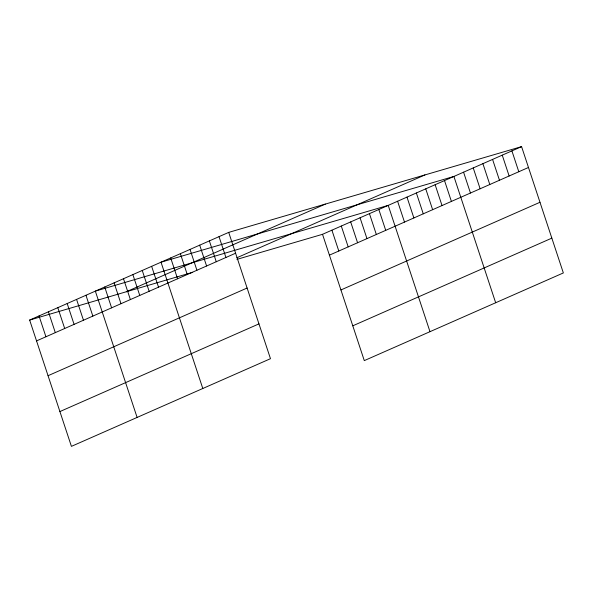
<?xml version="1.0" encoding="UTF-8"?>
<svg xmlns="http://www.w3.org/2000/svg" width="593" height="593" viewBox="0 0 593 593"><rect width="100%" height="100%" fill="white"/><g stroke="black" fill="none" stroke-linecap="round" stroke-linejoin="round"><path stroke-width="0.89" d="M228.705 232.382L270.475 358.691L71.419 446.366L29.65 320.064L228.705 232.382L521.581 146.634L563.35 272.936L364.295 360.618L322.525 234.309L521.581 146.634M126.302 291.763L325.349 204.088M36.544 340.901L235.591 253.226M236.822 257.785L424.929 174.928M48.055 375.703L247.103 288.028M329.419 255.153L528.474 167.478M59.908 411.564L258.963 323.882M340.931 289.955L539.978 202.28M352.791 325.816L551.838 238.134M29.65 320.064L192.688 272.328M236.896 259.386L322.525 234.309M511.907 150.896L518.801 171.733M502.241 155.151L509.135 175.995M492.575 159.413L499.469 180.25M482.902 163.668L489.796 184.512M473.236 167.93L480.13 188.767M463.57 172.185L470.464 193.029M495.674 302.749L453.904 176.447L161.022 262.195L202.799 388.497M444.52 180.576L451.406 201.42M435.136 184.712L442.022 205.556M425.752 188.848L432.638 209.685M416.368 192.977L423.261 213.821M406.983 197.113L413.877 217.95M397.599 201.242L404.493 222.086M429.984 331.68L388.215 205.378L95.34 291.126L137.109 417.435M378.831 209.514L385.724 230.351M369.446 213.643L376.34 234.487M360.062 217.779L366.956 238.623M350.678 221.915L357.572 242.752M341.294 226.044L348.187 246.888M331.91 230.18L338.803 251.017M219.032 236.644L225.926 257.481M209.366 240.899L216.26 261.743M199.7 245.161L206.594 265.998M190.027 249.416L196.92 270.26M180.361 253.678L187.255 274.515M170.695 257.933L177.589 278.777M151.638 266.324L158.531 287.168M142.253 270.46L149.147 291.304M132.876 274.596L139.763 295.433M123.492 278.725L130.378 299.569M114.108 282.861L120.994 303.698M104.724 286.997L111.61 307.834M85.955 295.262L92.849 316.099M76.571 299.391L83.465 320.235M67.187 303.527L74.081 324.371M57.803 307.663L64.696 328.5M48.418 311.792L55.312 332.636M39.034 315.928L45.928 336.765"/></g></svg>
